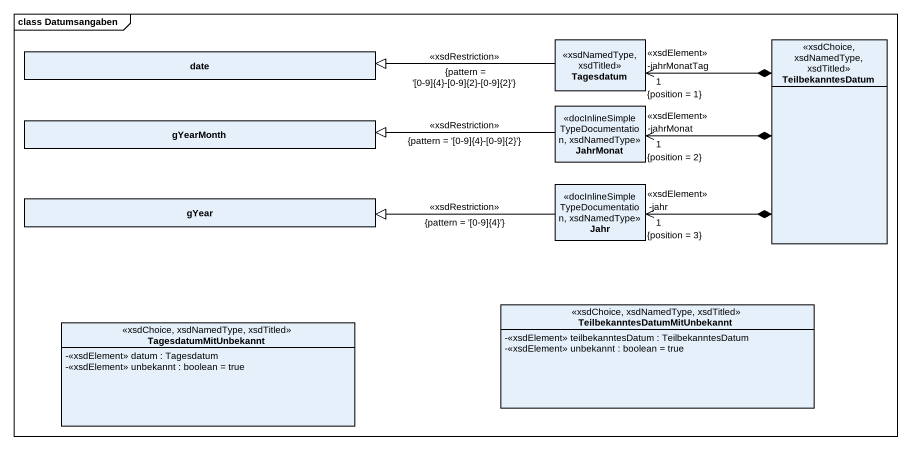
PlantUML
@startuml
mainframe class Datumsangaben
hide circle
hide empty members
skinparam classAttributeIconSize 0
class date
class Tagesdatum <<xsdNamedType, xsdTitled>>
class TeilbekanntesDatum <<xsdChoice, xsdNamedType, xsdTitled>>
class JahrMonat <<docInlineSimpleTypeDocumentation, xsdNamedType>>
class gYearMonth
class Jahr <<docInlineSimpleTypeDocumentation, xsdNamedType>>
class gYear
class "TeilbekanntesDatumMitUnbekannt" as TeilbekanntesDatumMitUnbekan <<xsdChoice, xsdNamedType, xsdTitled>> {
  -<<xsdElement>> teilbekanntesDatum : TeilbekanntesDatum
  -<<xsdElement>> unbekannt : boolean = true
}
class TagesdatumMitUnbekannt <<xsdChoice, xsdNamedType, xsdTitled>> {
  -<<xsdElement>> datum : Tagesdatum
  -<<xsdElement>> unbekannt : boolean = true
}
Tagesdatum -left-|> date : <<xsdRestriction>>\n{pattern = '[0-9]{4}-[0-9]{2}-[0-9]{2}'}
TeilbekanntesDatum *-left-> "1\n<<xsdElement>>\n{position = 1}\n-jahrMonatTag" Tagesdatum
TeilbekanntesDatum *-left-> "1\n<<xsdElement>>\n{position = 2}\n-jahrMonat" JahrMonat
TeilbekanntesDatum *-left-> "1\n<<xsdElement>>\n{position = 3}\n-jahr" Jahr
JahrMonat -left-|> gYearMonth : <<xsdRestriction>>\n{pattern = '[0-9]{4}-[0-9]{2}'}
Jahr -left-|> gYear : <<xsdRestriction>>\n{pattern = '[0-9]{4}'}
@enduml
